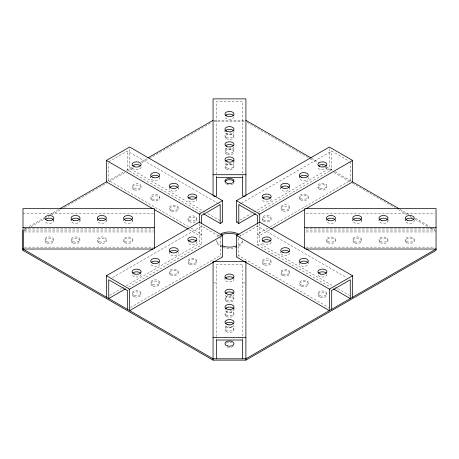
<?xml version="1.0" encoding="UTF-8"?>
<svg xmlns="http://www.w3.org/2000/svg" width="459" height="459" viewBox="0 0 459 459"><rect width="100%" height="100%" fill="white"/><g stroke="black" fill="none" stroke-linecap="round" stroke-linejoin="round"><path stroke-width="0.34" stroke-dasharray="2.29 1.72" d="M108.743 161.786L127.321 151.057L217.738 203.257M24.224 229.339L26.083 228.266M29.181 226.476L44.035 217.899M49.606 214.68L58.895 209.321M107.188 181.443L123.901 171.792M126.38 170.364L132.571 166.789M141.234 161.78L147.425 158.212M24.224 230.676L28.561 228.175M31.034 226.746L44.035 219.241M44.655 218.88L48.993 216.378M51.465 214.95L60.754 209.591M64.467 207.445L106.568 183.141M109.041 181.707L125.141 172.418M127.613 170.983L133.804 167.415M141.854 162.767L148.664 158.831M149.284 158.475L211.811 122.375M112.461 277.626L201.633 226.144L219.591 236.511M238.795 204.691L240.654 203.618M241.273 203.262L331.691 151.063L349.029 161.075M109.517 295.412L121.285 288.619M121.905 288.263L123.758 287.191M126.236 285.762L199.315 243.574L201.633 244.911L201.633 224.451M236.477 222.122L251.337 213.544M253.816 212.11L329.367 168.493L331.691 169.836L331.691 151.063M128.56 287.104L201.633 244.911M257.992 212.379L331.691 169.836M127.321 290.501L128.56 289.784M257.379 215.42L258.612 214.703M238.795 236.873L257.379 226.144L346.551 277.632M130.419 307.484L220.211 255.64L221.376 256.311M267.901 228.112L257.379 234.188L259.696 235.53L270.225 229.454M270.38 226.683L350.269 180.559L351.428 181.23M237.636 256.311L238.795 255.64L328.592 307.484M257.379 224.457L257.379 244.917L259.696 243.574L332.775 285.768M213.722 120.327L245.249 120.327M213.768 121.658L245.181 121.658M23.002 213.183L153.656 213.183M306.107 213.194L434.621 213.194M24.43 228.352L153.656 228.352M306.107 228.358L434.621 228.358M24.43 230.057L153.656 230.057M306.107 230.068L434.621 230.068M24.43 231.956L153.656 231.956M306.107 231.961L434.621 231.961M24.43 247.126L153.656 247.126M306.107 247.131L434.621 247.131M213.722 282.945L216.35 282.945M242.622 282.945L245.249 282.945M311.546 158.223L319.596 162.87M326.412 166.801L332.603 170.375M335.081 171.809L351.806 181.46M400.116 209.35L409.405 214.714M415.602 218.289L429.842 226.511M432.94 228.301L436.039 230.085M247.131 122.375L309.687 158.475M310.307 158.837L317.123 162.767M322.075 165.63L324.553 167.059M325.173 167.415L331.364 170.989M333.842 172.418L349.947 181.712M352.426 183.141L394.539 207.451M398.257 209.597L407.546 214.955M410.025 216.384L414.362 218.891M414.982 219.247L427.989 226.752M430.462 228.18L436.039 231.399M218.358 203.618L220.211 204.691M205.196 212.11L129.645 168.487L129.645 148.464M207.675 213.538L222.535 222.122M335.248 287.196L337.107 288.269M337.726 288.625L349.494 295.418M201.013 212.374L127.321 169.83L127.321 151.057M257.379 244.917L330.451 287.104M200.394 214.703L201.633 215.414M330.451 289.79L331.691 290.501M188.632 226.677L108.743 180.553L108.743 163.174M191.105 228.106L201.633 234.188L199.315 235.524L188.787 229.448M405.263 219.436L405.263 220.773M388.016 219.436L388.016 220.773M378.985 219.436L378.985 220.773M361.744 219.436L361.744 220.773M352.713 218.765L352.713 220.773M350.269 161.786L350.269 180.559M335.472 219.436L335.472 220.773M329.367 148.469L329.367 168.493M326.441 218.765L326.441 220.773A4.515 2.605 0 0 0 331.547 223.361A4.515 2.605 0 0 0 335.317 220.102M308.339 261.676L308.339 263.684A4.515 2.605 0 0 1 303.824 266.295A4.515 2.605 0 0 1 299.308 263.684L299.308 261.676M299.308 175.866L299.308 177.88M289.761 187.261L289.761 188.603A4.515 2.605 0 0 1 284.655 191.191A4.515 2.605 0 0 1 280.879 187.926M280.73 187.261L280.73 188.603M280.73 251.618L280.73 252.961M262.146 240.223L262.146 242.237M259.696 223.556L259.696 243.574M242.622 177.398L242.622 101.554L216.35 101.554L216.35 177.398M242.622 340.021L242.622 264.177L216.35 264.177L216.35 340.021M238.795 238.261L238.795 255.64M234.004 160.22L234.004 162.234M234.004 307.673L234.004 309.682M224.967 129.88L224.967 131.894M224.967 277.334L224.967 279.347M220.211 236.867L220.211 255.64M199.315 223.55L199.315 243.574M178.281 187.261L178.281 188.597M169.251 187.261L169.251 188.597A4.515 2.605 0 0 0 174.357 191.185A4.515 2.605 0 0 0 178.126 187.926M169.251 251.618L169.251 252.955A4.515 2.605 0 0 0 174.357 255.543A4.515 2.605 0 0 0 178.126 252.284M150.672 175.86L150.672 177.874M132.611 219.431L132.611 220.768M123.58 218.759L123.58 220.768M106.339 218.759L106.339 220.768M97.302 219.431L97.302 220.768M80.061 219.431L80.061 220.768M71.03 219.431L71.03 220.768M53.789 219.431L53.789 220.768M230.642 325.942A4.515 2.605 0 0 1 232.931 330.136A4.515 2.605 0 0 1 225.38 329.562A4.515 2.605 0 0 1 229.471 325.85M242.478 240.688A13.139 7.585 0 0 1 238.164 245.238M221.645 245.628A13.139 7.585 0 0 1 216.608 241.032M217.044 237.114A13.139 7.585 0 0 1 219.603 234.549M239.357 234.538A13.139 7.585 0 0 1 242.174 237.573M233.384 346.264A4.515 2.605 0 0 1 226.281 346.803M226.281 343.114A4.515 2.605 0 0 1 231.732 342.701M233.838 183.009A4.515 2.605 0 0 1 233.384 183.64M232.667 184.179A4.515 2.605 0 0 1 226.281 184.179M225.564 183.64A4.515 2.605 0 0 1 225.111 183.009M242.599 241.371A13.139 7.585 0 0 1 238.164 246.581M237.085 247.074A13.139 7.585 0 0 1 223.384 247.596M222.202 247.194A13.139 7.585 0 0 1 216.378 240.396M219.058 236.276A13.139 7.585 0 0 1 220.194 235.524M271.183 199.332A4.515 2.605 0 0 1 266.077 201.914A4.515 2.605 0 0 1 262.301 198.655M308.184 177.203A4.515 2.605 0 0 1 303.824 180.485A4.515 2.605 0 0 1 299.457 177.203M326.917 167.151A4.515 2.605 0 0 1 322.402 169.761A4.515 2.605 0 0 1 317.886 167.151M141.125 274.407A4.515 2.605 0 0 1 136.61 277.018A4.515 2.605 0 0 1 132.094 274.407M159.703 263.684A4.515 2.605 0 0 1 155.188 266.289A4.515 2.605 0 0 1 150.672 263.684M196.71 241.554A4.515 2.605 0 0 1 192.935 244.813A4.515 2.605 0 0 1 187.829 242.232M326.917 274.413A4.515 2.605 0 0 1 322.402 277.018A4.515 2.605 0 0 1 317.886 274.413M289.761 252.961A4.515 2.605 0 0 1 284.655 255.548A4.515 2.605 0 0 1 280.879 252.284M271.183 242.237A4.515 2.605 0 0 1 266.077 244.819A4.515 2.605 0 0 1 262.301 241.56M196.71 198.649A4.515 2.605 0 0 1 192.935 201.908A4.515 2.605 0 0 1 187.829 199.326M159.548 177.197A4.515 2.605 0 0 1 155.188 180.479A4.515 2.605 0 0 1 150.827 177.197M141.125 167.145A4.515 2.605 0 0 1 136.61 169.755A4.515 2.605 0 0 1 132.094 167.145M233.849 161.557A4.515 2.605 0 0 1 229.483 164.838A4.515 2.605 0 0 1 225.122 161.557M234.004 147.064A4.515 2.605 0 0 1 229.483 149.668A4.515 2.605 0 0 1 224.967 147.064M233.849 131.217A4.515 2.605 0 0 1 229.483 134.498A4.515 2.605 0 0 1 225.122 131.217M234.004 116.724A4.515 2.605 0 0 1 229.483 119.329A4.515 2.605 0 0 1 224.967 116.724M234.004 324.852A4.515 2.605 0 0 1 229.483 327.462A4.515 2.605 0 0 1 224.967 324.852M233.849 309.01A4.515 2.605 0 0 1 229.483 312.292A4.515 2.605 0 0 1 225.122 309.01M234.004 294.517A4.515 2.605 0 0 1 229.483 297.122A4.515 2.605 0 0 1 224.967 294.517M233.849 278.67A4.515 2.605 0 0 1 229.483 281.952A4.515 2.605 0 0 1 225.122 278.67M53.634 220.096A4.515 2.605 0 0 1 49.865 223.355A4.515 2.605 0 0 1 44.758 220.768M79.912 220.096A4.515 2.605 0 0 1 75.546 223.378A4.515 2.605 0 0 1 71.185 220.096M106.184 220.096A4.515 2.605 0 0 1 101.823 223.378A4.515 2.605 0 0 1 97.457 220.096M132.456 220.096A4.515 2.605 0 0 1 128.095 223.378A4.515 2.605 0 0 1 123.735 220.096M361.589 220.102A4.515 2.605 0 0 1 357.228 223.384A4.515 2.605 0 0 1 352.868 220.102M387.866 220.102A4.515 2.605 0 0 1 383.5 223.384A4.515 2.605 0 0 1 379.14 220.102M414.138 220.102A4.515 2.605 0 0 1 409.778 223.384A4.515 2.605 0 0 1 405.412 220.102M226.281 315.132A4.515 2.605 0 0 0 233.838 313.962A4.515 2.605 0 0 0 228.307 310.772A4.515 2.605 0 0 0 226.281 315.132M226.281 299.962A4.515 2.605 0 0 0 233.838 298.792A4.515 2.605 0 0 0 228.307 295.602A4.515 2.605 0 0 0 226.281 299.962M226.281 137.333A4.515 2.605 0 0 0 233.838 136.162A4.515 2.605 0 0 0 228.307 132.972A4.515 2.605 0 0 0 226.281 137.333M227.216 152.916A4.515 2.605 0 0 0 233.987 150.655A4.515 2.605 0 0 0 227.216 148.4A4.515 2.605 0 0 0 227.216 152.916M227.216 168.086A4.515 2.605 0 0 0 233.987 165.825A4.515 2.605 0 0 0 227.216 163.57A4.515 2.605 0 0 0 227.216 168.086M47.002 241.79A4.515 2.605 0 0 0 53.778 239.535A4.515 2.605 0 0 0 47.002 237.274A4.515 2.605 0 0 0 47.002 241.79M73.279 241.79A4.515 2.605 0 0 0 80.05 239.535A4.515 2.605 0 0 0 73.279 237.274A4.515 2.605 0 0 0 73.279 241.79M99.551 241.79A4.515 2.605 0 0 0 106.327 239.535A4.515 2.605 0 0 0 99.551 237.274A4.515 2.605 0 0 0 99.551 241.79M124.888 241.377A4.515 2.605 0 0 0 132.444 240.212A4.515 2.605 0 0 0 126.913 237.016A4.515 2.605 0 0 0 124.888 241.377M327.749 241.382A4.515 2.605 0 0 0 335.305 240.212A4.515 2.605 0 0 0 329.774 237.022A4.515 2.605 0 0 0 327.749 241.382M354.956 241.795A4.515 2.605 0 0 0 361.732 239.541A4.515 2.605 0 0 0 354.956 237.28A4.515 2.605 0 0 0 354.956 241.795M380.299 241.382A4.515 2.605 0 0 0 387.855 240.212A4.515 2.605 0 0 0 382.324 237.022A4.515 2.605 0 0 0 380.299 241.382M406.571 241.382A4.515 2.605 0 0 0 414.127 240.212A4.515 2.605 0 0 0 408.596 237.022A4.515 2.605 0 0 0 406.571 241.382M134.43 188.551A4.515 2.605 0 0 0 141.206 186.297A4.515 2.605 0 0 0 134.43 184.036A4.515 2.605 0 0 0 134.43 188.551M152.078 198.867A4.515 2.605 0 0 0 159.629 197.691A4.515 2.605 0 0 0 154.092 194.501A4.515 2.605 0 0 0 152.078 198.867M171.586 210.004A4.515 2.605 0 0 0 178.362 207.749A4.515 2.605 0 0 0 171.586 205.489A4.515 2.605 0 0 0 171.586 210.004M189.228 220.32A4.515 2.605 0 0 0 196.785 219.15A4.515 2.605 0 0 0 191.254 215.954A4.515 2.605 0 0 0 189.228 220.32M190.078 263.254A4.515 2.605 0 0 0 196.854 260.999A4.515 2.605 0 0 0 190.078 258.738A4.515 2.605 0 0 0 190.078 263.254M170.564 273.564A4.515 2.605 0 0 0 178.121 272.399A4.515 2.605 0 0 0 172.59 269.203A4.515 2.605 0 0 0 170.564 273.564M152.922 284.706A4.515 2.605 0 0 0 159.692 282.446A4.515 2.605 0 0 0 152.922 280.191A4.515 2.605 0 0 0 152.922 284.706M134.344 295.43A4.515 2.605 0 0 0 141.114 293.175A4.515 2.605 0 0 0 134.344 290.914A4.515 2.605 0 0 0 134.344 295.43M263.46 219.936A4.515 2.605 0 0 0 271.011 218.765A4.515 2.605 0 0 0 265.48 215.575A4.515 2.605 0 0 0 263.46 219.936M282.974 209.625A4.515 2.605 0 0 0 289.744 207.365A4.515 2.605 0 0 0 282.974 205.11A4.515 2.605 0 0 0 282.974 209.625M300.616 198.489A4.515 2.605 0 0 0 308.173 197.313A4.515 2.605 0 0 0 302.636 194.123A4.515 2.605 0 0 0 300.616 198.489M320.13 188.173A4.515 2.605 0 0 0 326.906 185.912A4.515 2.605 0 0 0 320.13 183.657A4.515 2.605 0 0 0 320.13 188.173M264.476 263.638A4.515 2.605 0 0 0 271.252 261.378A4.515 2.605 0 0 0 264.476 259.123A4.515 2.605 0 0 0 264.476 263.638M283.054 274.362A4.515 2.605 0 0 0 289.83 272.107A4.515 2.605 0 0 0 283.054 269.846A4.515 2.605 0 0 0 283.054 274.362M301.632 285.091A4.515 2.605 0 0 0 308.408 282.83A4.515 2.605 0 0 0 301.632 280.575A4.515 2.605 0 0 0 301.632 285.091M320.21 295.814A4.515 2.605 0 0 0 326.986 293.559A4.515 2.605 0 0 0 320.21 291.299A4.515 2.605 0 0 0 320.21 295.814M226.281 331.633A4.515 2.605 0 0 0 233.838 330.463A4.515 2.605 0 0 0 228.307 327.273A4.515 2.605 0 0 0 226.281 331.633M226.281 316.463A4.515 2.605 0 0 0 233.838 315.293A4.515 2.605 0 0 0 228.307 312.103A4.515 2.605 0 0 0 226.281 316.463M227.216 301.706A4.515 2.605 0 0 0 233.987 299.452A4.515 2.605 0 0 0 227.216 297.191A4.515 2.605 0 0 0 227.216 301.706M226.281 169.01A4.515 2.605 0 0 0 233.838 167.839A4.515 2.605 0 0 0 228.307 164.649A4.515 2.605 0 0 0 226.281 169.01M227.216 154.258A4.515 2.605 0 0 0 233.987 151.998A4.515 2.605 0 0 0 227.216 149.737A4.515 2.605 0 0 0 227.216 154.258M226.281 138.67A4.515 2.605 0 0 0 233.838 137.505A4.515 2.605 0 0 0 228.307 134.309A4.515 2.605 0 0 0 226.281 138.67M406.571 242.725A4.515 2.605 0 0 0 414.127 241.554A4.515 2.605 0 0 0 408.596 238.364A4.515 2.605 0 0 0 406.571 242.725M380.299 242.725A4.515 2.605 0 0 0 387.855 241.554A4.515 2.605 0 0 0 382.324 238.359A4.515 2.605 0 0 0 380.299 242.725M354.956 243.138A4.515 2.605 0 0 0 361.732 240.877A4.515 2.605 0 0 0 354.956 238.623A4.515 2.605 0 0 0 354.956 243.138M327.749 242.725A4.515 2.605 0 0 0 335.305 241.554A4.515 2.605 0 0 0 329.774 238.359A4.515 2.605 0 0 0 327.749 242.725M124.888 242.719A4.515 2.605 0 0 0 132.444 241.549A4.515 2.605 0 0 0 126.913 238.359A4.515 2.605 0 0 0 124.888 242.719M98.616 242.719A4.515 2.605 0 0 0 106.172 241.549A4.515 2.605 0 0 0 100.641 238.359A4.515 2.605 0 0 0 98.616 242.719M73.279 243.132A4.515 2.605 0 0 0 80.05 240.872A4.515 2.605 0 0 0 73.279 238.617A4.515 2.605 0 0 0 73.279 243.132M47.002 243.132A4.515 2.605 0 0 0 53.778 240.872A4.515 2.605 0 0 0 47.002 238.617A4.515 2.605 0 0 0 47.002 243.132M134.344 296.772A4.515 2.605 0 0 0 141.114 294.512A4.515 2.605 0 0 0 134.344 292.257A4.515 2.605 0 0 0 134.344 296.772M152.922 286.049A4.515 2.605 0 0 0 159.692 283.788A4.515 2.605 0 0 0 152.922 281.533A4.515 2.605 0 0 0 152.922 286.049M170.564 274.907A4.515 2.605 0 0 0 178.121 273.736A4.515 2.605 0 0 0 172.59 270.546A4.515 2.605 0 0 0 170.564 274.907M190.078 264.596A4.515 2.605 0 0 0 196.854 262.336A4.515 2.605 0 0 0 190.078 260.081A4.515 2.605 0 0 0 190.078 264.596M263.46 221.278A4.515 2.605 0 0 0 271.011 220.108A4.515 2.605 0 0 0 265.48 216.918A4.515 2.605 0 0 0 263.46 221.278M282.974 210.968A4.515 2.605 0 0 0 289.744 208.707A4.515 2.605 0 0 0 282.974 206.452A4.515 2.605 0 0 0 282.974 210.968M300.616 199.826A4.515 2.605 0 0 0 308.173 198.655A4.515 2.605 0 0 0 302.636 195.465A4.515 2.605 0 0 0 300.616 199.826M319.194 189.097A4.515 2.605 0 0 0 326.751 187.932A4.515 2.605 0 0 0 321.22 184.736A4.515 2.605 0 0 0 319.194 189.097M301.632 286.433A4.515 2.605 0 0 0 308.408 284.173A4.515 2.605 0 0 0 301.632 281.918A4.515 2.605 0 0 0 301.632 286.433M283.054 275.704A4.515 2.605 0 0 0 289.83 273.449A4.515 2.605 0 0 0 283.054 271.189A4.515 2.605 0 0 0 283.054 275.704M264.476 264.981A4.515 2.605 0 0 0 271.252 262.72A4.515 2.605 0 0 0 264.476 260.465A4.515 2.605 0 0 0 264.476 264.981M189.228 221.657A4.515 2.605 0 0 0 196.785 220.486A4.515 2.605 0 0 0 191.254 217.296A4.515 2.605 0 0 0 189.228 221.657M171.586 211.347A4.515 2.605 0 0 0 178.362 209.086A4.515 2.605 0 0 0 171.586 206.831A4.515 2.605 0 0 0 171.586 211.347M152.078 200.21A4.515 2.605 0 0 0 159.629 199.034A4.515 2.605 0 0 0 154.092 195.844A4.515 2.605 0 0 0 152.078 200.21M134.43 189.894A4.515 2.605 0 0 0 141.206 187.633A4.515 2.605 0 0 0 134.43 185.379A4.515 2.605 0 0 0 134.43 189.894M320.21 297.157A4.515 2.605 0 0 0 326.986 294.902A4.515 2.605 0 0 0 320.21 292.641A4.515 2.605 0 0 0 320.21 297.157"/><path stroke-width="0.69" d="M304.678 248.394L304.678 208.615L436.05 208.615L436.039 250.362L245.892 360.126L213.051 360.126L22.99 250.356L22.99 230.051M152.864 208.713L106.419 181.896L106.419 160.443L129.645 147.035L222.535 200.669L222.535 222.122L220.211 223.458L203.492 213.808M60.135 208.604L106.568 181.798M148.045 157.85L213.051 120.321M106.419 160.443L199.315 214.072L222.535 200.669M106.419 297.202L106.419 275.75L199.315 222.122L222.535 235.524L222.535 256.977L129.645 310.611L129.645 289.159L222.535 235.524M255.52 213.808L238.795 223.464L236.477 222.122L236.477 200.669L329.367 147.041L352.592 160.449L352.592 181.902L306.142 208.713M125.462 288.889L108.743 298.545L108.743 279.772L127.321 290.501L127.321 309.268M236.477 200.669L259.696 214.078L352.592 160.449M236.477 235.53L329.367 289.159L329.367 310.611L236.477 256.983L236.477 235.53L259.696 222.122L352.592 275.756L352.592 297.208M270.844 229.093L304.908 209.43M329.367 289.159L352.592 275.756M436.039 249.048L245.892 358.789L213.051 358.789L22.95 248.99M213.062 174.718L245.909 174.718M216.35 177.398L242.622 177.398M213.722 196.171L216.35 196.171L216.35 176.853M245.249 196.171L242.622 196.171L242.622 176.853M23.002 227.566L154.367 227.566M304.678 227.572L436.05 227.572M23.002 249.019L152.939 249.019M306.107 249.025L436.05 249.025M213.062 337.342L245.909 337.342M245.892 120.321L310.927 157.862M352.426 181.821L398.877 208.633M333.55 288.895L350.269 298.545L350.269 279.778L331.691 290.501L331.691 309.274M154.104 209.424L188.167 229.093M106.419 275.75L129.645 289.159M259.696 214.078L259.696 222.661M257.379 223.762L257.379 215.42L238.795 204.691L238.795 223.464M245.909 195.454L245.909 98.874L213.062 98.874L213.062 195.454M245.892 360.126L245.909 261.492L213.062 261.492L213.051 360.126M242.622 358.795L242.622 340.021L216.35 340.021L216.35 358.795M220.211 223.458L220.211 204.691L201.633 215.414L201.633 223.757M199.315 214.072L199.315 222.655M154.367 248.388L154.367 208.604L23.002 208.604L22.99 250.356M236.511 245.955A13.139 7.585 0 0 1 222.202 245.852M220.819 233.843A13.139 7.585 0 0 1 238.892 234.245M225.111 181.661A4.515 2.605 0 0 1 229.471 179.727A4.515 2.605 0 0 1 233.838 181.661M220.819 235.186A13.139 7.585 0 0 1 237.877 235.048M262.755 198.024A4.515 2.605 0 0 1 270.575 198.024M281.333 187.301A4.515 2.605 0 0 1 289.153 187.301M299.911 176.572A4.515 2.605 0 0 1 307.731 176.572M318.489 165.848A4.515 2.605 0 0 1 326.309 165.848M132.697 273.105A4.515 2.605 0 0 1 140.523 273.105M151.281 262.382A4.515 2.605 0 0 1 159.101 262.382M169.859 251.652A4.515 2.605 0 0 1 177.679 251.652M188.437 240.929A4.515 2.605 0 0 1 196.257 240.929M318.489 273.111A4.515 2.605 0 0 1 326.309 273.111M299.911 262.382A4.515 2.605 0 0 1 307.731 262.382M281.333 251.658A4.515 2.605 0 0 1 289.153 251.658M262.755 240.929A4.515 2.605 0 0 1 270.575 240.929M188.437 198.024A4.515 2.605 0 0 1 196.257 198.024M169.859 187.295A4.515 2.605 0 0 1 177.679 187.295M151.281 176.572A4.515 2.605 0 0 1 159.101 176.572M132.697 165.842A4.515 2.605 0 0 1 140.523 165.842M225.576 160.925A4.515 2.605 0 0 1 233.396 160.925M225.576 145.761A4.515 2.605 0 0 1 233.396 145.761M225.576 130.591A4.515 2.605 0 0 1 233.396 130.591M225.576 115.421A4.515 2.605 0 0 1 233.396 115.421M225.576 323.549A4.515 2.605 0 0 1 233.396 323.549M225.576 308.379A4.515 2.605 0 0 1 233.396 308.379M225.576 293.209A4.515 2.605 0 0 1 233.396 293.209M225.576 278.039A4.515 2.605 0 0 1 233.396 278.039M45.361 219.465A4.515 2.605 0 0 1 53.187 219.465M71.638 219.465A4.515 2.605 0 0 1 79.459 219.465M97.91 219.465A4.515 2.605 0 0 1 105.731 219.465M124.182 219.465A4.515 2.605 0 0 1 132.003 219.465M327.043 219.471A4.515 2.605 0 0 1 334.863 219.471M353.315 219.471A4.515 2.605 0 0 1 361.141 219.471M379.593 219.471A4.515 2.605 0 0 1 387.413 219.471M405.865 219.471A4.515 2.605 0 0 1 413.685 219.471M227.216 345.885A4.515 2.605 0 0 0 233.987 343.625A4.515 2.605 0 0 0 227.216 341.37A4.515 2.605 0 0 0 227.216 345.885M227.216 183.256A4.515 2.605 0 0 0 233.987 180.995A4.515 2.605 0 0 0 227.216 178.735A4.515 2.605 0 0 0 227.216 183.256M263.472 198.489A4.515 2.605 0 0 0 271.028 197.324A4.515 2.605 0 0 0 265.497 194.128A4.515 2.605 0 0 0 263.472 198.489M282.05 187.765A4.515 2.605 0 0 0 289.606 186.595A4.515 2.605 0 0 0 284.075 183.405A4.515 2.605 0 0 0 282.05 187.765M301.563 177.455A4.515 2.605 0 0 0 308.339 175.195A4.515 2.605 0 0 0 301.563 172.94A4.515 2.605 0 0 0 301.563 177.455M319.206 166.313A4.515 2.605 0 0 0 326.762 165.142A4.515 2.605 0 0 0 321.231 161.952A4.515 2.605 0 0 0 319.206 166.313M134.355 273.983A4.515 2.605 0 0 0 141.125 271.728A4.515 2.605 0 0 0 134.355 269.467A4.515 2.605 0 0 0 134.355 273.983M152.933 263.259A4.515 2.605 0 0 0 159.703 260.999A4.515 2.605 0 0 0 152.933 258.744A4.515 2.605 0 0 0 152.933 263.259M171.511 252.536A4.515 2.605 0 0 0 178.281 250.275A4.515 2.605 0 0 0 171.511 248.015A4.515 2.605 0 0 0 171.511 252.536M190.089 241.807A4.515 2.605 0 0 0 196.859 239.552A4.515 2.605 0 0 0 190.089 237.292A4.515 2.605 0 0 0 190.089 241.807M320.141 273.989A4.515 2.605 0 0 0 326.917 271.734A4.515 2.605 0 0 0 320.141 269.473A4.515 2.605 0 0 0 320.141 273.989M300.628 262.846A4.515 2.605 0 0 0 308.184 261.682A4.515 2.605 0 0 0 302.653 258.486A4.515 2.605 0 0 0 300.628 262.846M282.985 252.536A4.515 2.605 0 0 0 289.761 250.281A4.515 2.605 0 0 0 282.985 248.021A4.515 2.605 0 0 0 282.985 252.536M264.407 241.813A4.515 2.605 0 0 0 271.183 239.552A4.515 2.605 0 0 0 264.407 237.297A4.515 2.605 0 0 0 264.407 241.813M190.089 198.902A4.515 2.605 0 0 0 196.859 196.647A4.515 2.605 0 0 0 190.089 194.387A4.515 2.605 0 0 0 190.089 198.902M170.576 187.76A4.515 2.605 0 0 0 178.126 186.595A4.515 2.605 0 0 0 172.595 183.399A4.515 2.605 0 0 0 170.576 187.76M152.933 177.449A4.515 2.605 0 0 0 159.703 175.195A4.515 2.605 0 0 0 152.933 172.934A4.515 2.605 0 0 0 152.933 177.449M134.355 166.726A4.515 2.605 0 0 0 141.125 164.465A4.515 2.605 0 0 0 134.355 162.211A4.515 2.605 0 0 0 134.355 166.726M227.228 161.809A4.515 2.605 0 0 0 234.004 159.548A4.515 2.605 0 0 0 227.228 157.294A4.515 2.605 0 0 0 227.228 161.809M226.293 146.226A4.515 2.605 0 0 0 233.849 145.055A4.515 2.605 0 0 0 228.318 141.86A4.515 2.605 0 0 0 226.293 146.226M226.293 131.056A4.515 2.605 0 0 0 233.849 129.886A4.515 2.605 0 0 0 228.318 126.695A4.515 2.605 0 0 0 226.293 131.056M226.293 115.886A4.515 2.605 0 0 0 233.849 114.716A4.515 2.605 0 0 0 228.318 111.526A4.515 2.605 0 0 0 226.293 115.886M227.228 324.427A4.515 2.605 0 0 0 234.004 322.172A4.515 2.605 0 0 0 227.228 319.912A4.515 2.605 0 0 0 227.228 324.427M226.293 308.844A4.515 2.605 0 0 0 233.849 307.679A4.515 2.605 0 0 0 228.318 304.483A4.515 2.605 0 0 0 226.293 308.844M226.293 293.674A4.515 2.605 0 0 0 233.849 292.509A4.515 2.605 0 0 0 228.318 289.313A4.515 2.605 0 0 0 226.293 293.674M226.293 278.51A4.515 2.605 0 0 0 233.849 277.339A4.515 2.605 0 0 0 228.318 274.143A4.515 2.605 0 0 0 226.293 278.51M47.013 220.343A4.515 2.605 0 0 0 53.789 218.088A4.515 2.605 0 0 0 47.013 215.828A4.515 2.605 0 0 0 47.013 220.343M73.291 220.343A4.515 2.605 0 0 0 80.061 218.088A4.515 2.605 0 0 0 73.291 215.828A4.515 2.605 0 0 0 73.291 220.343M98.628 219.93A4.515 2.605 0 0 0 106.184 218.759A4.515 2.605 0 0 0 100.653 215.569A4.515 2.605 0 0 0 98.628 219.93M125.835 220.343A4.515 2.605 0 0 0 132.611 218.088A4.515 2.605 0 0 0 125.835 215.828A4.515 2.605 0 0 0 125.835 220.343M328.696 220.354A4.515 2.605 0 0 0 335.472 218.094A4.515 2.605 0 0 0 328.696 215.839A4.515 2.605 0 0 0 328.696 220.354M354.038 219.936A4.515 2.605 0 0 0 361.589 218.771A4.515 2.605 0 0 0 356.058 215.575A4.515 2.605 0 0 0 354.038 219.936M381.245 220.354A4.515 2.605 0 0 0 388.016 218.094A4.515 2.605 0 0 0 381.245 215.839A4.515 2.605 0 0 0 381.245 220.354M407.517 220.354A4.515 2.605 0 0 0 414.293 218.094A4.515 2.605 0 0 0 407.517 215.839A4.515 2.605 0 0 0 407.517 220.354"/></g></svg>
